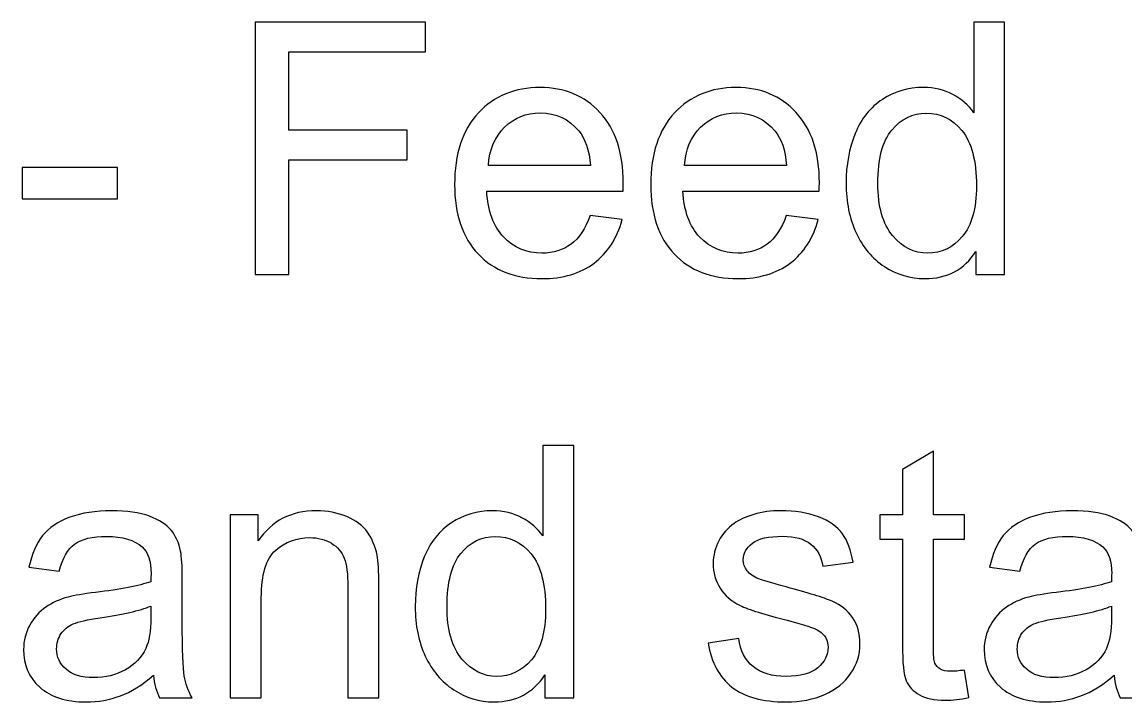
# Model space of a CAD drawing. Header units: centimetres. Extents: x -233 to -82, y 123 to 153.
# Drawn here: x -170.605 to -169.5, y 139.311 to 139.99 of the extents above; entities that cross this region are included whole.
import ezdxf

# ---------------------------------------------------------------- set-up
doc = ezdxf.new("R2010")
doc.units = ezdxf.units.CM
doc.header["$MEASUREMENT"] = 0
doc.layers.add('layer 1', color=7, linetype='Continuous')

msp = doc.modelspace()

# ---------------------------------------------------------------- linework, layer by layer
at = {"layer": 'layer 1'}
for points, knots in [([(-170.3714, 139.73797), (-170.3714, 139.73797), (-170.3714, 139.99047), (-170.3714, 139.99047), (-170.3714, 139.99047), (-170.3714, 139.99047), (-170.201, 139.99047), (-170.201, 139.99047), (-170.201, 139.99047), (-170.201, 139.99047), (-170.201, 139.96067), (-170.201, 139.96067), (-170.201, 139.96067), (-170.201, 139.96067), (-170.3379, 139.96067), (-170.3379, 139.96067), (-170.3379, 139.96067), (-170.3379, 139.96067), (-170.3379, 139.88247), (-170.3379, 139.88247), (-170.3379, 139.88247), (-170.3379, 139.88247), (-170.2194, 139.88247), (-170.2194, 139.88247), (-170.2194, 139.88247), (-170.2194, 139.88247), (-170.2194, 139.85267), (-170.2194, 139.85267), (-170.2194, 139.85267), (-170.2194, 139.85267), (-170.3379, 139.85267), (-170.3379, 139.85267), (-170.3379, 139.85267), (-170.3379, 139.85267), (-170.3379, 139.73797), (-170.3379, 139.73797), (-170.3379, 139.73797), (-170.3379, 139.73797), (-170.3714, 139.73797), (-170.3714, 139.73797)], [0, 0, 0, 0, 0.0909091, 0.0909091, 0.0909091, 0.0909091, 0.1818182, 0.1818182, 0.1818182, 0.1818182, 0.2727273, 0.2727273, 0.2727273, 0.2727273, 0.3636364, 0.3636364, 0.3636364, 0.3636364, 0.4545455, 0.4545455, 0.4545455, 0.4545455, 0.5454545, 0.5454545, 0.5454545, 0.5454545, 0.6363636, 0.6363636, 0.6363636, 0.6363636, 0.7272727, 0.7272727, 0.7272727, 0.7272727, 0.8181818, 0.8181818, 0.8181818, 0.8181818, 1, 1, 1, 1]), ([(-169.6505, 139.73797), (-169.6505, 139.73797), (-169.6505, 139.76107), (-169.6505, 139.76107), (-169.6505, 139.76107), (-169.6621, 139.74297), (-169.6791, 139.73387), (-169.7016, 139.73387), (-169.7016, 139.73387), (-169.7162, 139.73387), (-169.7296, 139.73787), (-169.7418, 139.74597), (-169.7418, 139.74597), (-169.7541, 139.75397), (-169.7635, 139.76517), (-169.7702, 139.77957), (-169.7702, 139.77957), (-169.7769, 139.79397), (-169.7803, 139.81057), (-169.7803, 139.82927), (-169.7803, 139.82927), (-169.7803, 139.84757), (-169.7773, 139.86407), (-169.7712, 139.87897), (-169.7712, 139.87897), (-169.7651, 139.89387), (-169.756, 139.90527), (-169.7438, 139.91317), (-169.7438, 139.91317), (-169.7317, 139.92107), (-169.7181, 139.92507), (-169.703, 139.92507), (-169.703, 139.92507), (-169.692, 139.92507), (-169.6822, 139.92277), (-169.6735, 139.91807), (-169.6735, 139.91807), (-169.6649, 139.91337), (-169.6579, 139.90737), (-169.6525, 139.89987), (-169.6525, 139.89987), (-169.6525, 139.89987), (-169.6525, 139.99047), (-169.6525, 139.99047), (-169.6525, 139.99047), (-169.6525, 139.99047), (-169.6217, 139.99047), (-169.6217, 139.99047), (-169.6217, 139.99047), (-169.6217, 139.99047), (-169.6217, 139.73797), (-169.6217, 139.73797), (-169.6217, 139.73797), (-169.6217, 139.73797), (-169.6505, 139.73797), (-169.6505, 139.73797)], [0, 0, 0, 0, 0.0666667, 0.0666667, 0.0666667, 0.0666667, 0.1333333, 0.1333333, 0.1333333, 0.1333333, 0.2, 0.2, 0.2, 0.2, 0.2666667, 0.2666667, 0.2666667, 0.2666667, 0.3333333, 0.3333333, 0.3333333, 0.3333333, 0.4, 0.4, 0.4, 0.4, 0.4666667, 0.4666667, 0.4666667, 0.4666667, 0.5333333, 0.5333333, 0.5333333, 0.5333333, 0.6, 0.6, 0.6, 0.6, 0.6666667, 0.6666667, 0.6666667, 0.6666667, 0.7333333, 0.7333333, 0.7333333, 0.7333333, 0.8, 0.8, 0.8, 0.8, 0.8666667, 0.8666667, 0.8666667, 0.8666667, 1, 1, 1, 1]), ([(-170.0363, 139.79687), (-170.0363, 139.79687), (-170.0043, 139.79287), (-170.0043, 139.79287), (-170.0043, 139.79287), (-170.0094, 139.77417), (-170.0187, 139.75967), (-170.0324, 139.74937), (-170.0324, 139.74937), (-170.0461, 139.73907), (-170.0635, 139.73387), (-170.0847, 139.73387), (-170.0847, 139.73387), (-170.1115, 139.73387), (-170.1327, 139.74207), (-170.1484, 139.75857), (-170.1484, 139.75857), (-170.1641, 139.77507), (-170.1719, 139.79817), (-170.1719, 139.82787), (-170.1719, 139.82787), (-170.1719, 139.85867), (-170.164, 139.88257), (-170.1481, 139.89957), (-170.1481, 139.89957), (-170.1322, 139.91657), (-170.1117, 139.92507), (-170.0864, 139.92507), (-170.0864, 139.92507), (-170.062, 139.92507), (-170.042, 139.91677), (-170.0265, 139.90007), (-170.0265, 139.90007), (-170.011, 139.88337), (-170.0032, 139.85997), (-170.0032, 139.82977), (-170.0032, 139.82977), (-170.0032, 139.82797), (-170.0033, 139.82517), (-170.0034, 139.82147), (-170.0034, 139.82147), (-170.0034, 139.82147), (-170.1398, 139.82147), (-170.1398, 139.82147), (-170.1398, 139.82147), (-170.1387, 139.80137), (-170.133, 139.78607), (-170.1228, 139.77537), (-170.1228, 139.77537), (-170.1126, 139.76467), (-170.0998, 139.75937), (-170.0845, 139.75937), (-170.0845, 139.75937), (-170.0732, 139.75937), (-170.0635, 139.76237), (-170.0554, 139.76837), (-170.0554, 139.76837), (-170.0474, 139.77427), (-170.041, 139.78377), (-170.0363, 139.79687)], [0, 0, 0, 0, 0.0625, 0.0625, 0.0625, 0.0625, 0.125, 0.125, 0.125, 0.125, 0.1875, 0.1875, 0.1875, 0.1875, 0.25, 0.25, 0.25, 0.25, 0.3125, 0.3125, 0.3125, 0.3125, 0.375, 0.375, 0.375, 0.375, 0.4375, 0.4375, 0.4375, 0.4375, 0.5, 0.5, 0.5, 0.5, 0.5625, 0.5625, 0.5625, 0.5625, 0.625, 0.625, 0.625, 0.625, 0.6875, 0.6875, 0.6875, 0.6875, 0.75, 0.75, 0.75, 0.75, 0.8125, 0.8125, 0.8125, 0.8125, 0.875, 0.875, 0.875, 0.875, 1, 1, 1, 1]), ([(-169.8401, 139.79687), (-169.8401, 139.79687), (-169.8081, 139.79287), (-169.8081, 139.79287), (-169.8081, 139.79287), (-169.8132, 139.77417), (-169.8225, 139.75967), (-169.8362, 139.74937), (-169.8362, 139.74937), (-169.8499, 139.73907), (-169.8673, 139.73387), (-169.8885, 139.73387), (-169.8885, 139.73387), (-169.9153, 139.73387), (-169.9365, 139.74207), (-169.9522, 139.75857), (-169.9522, 139.75857), (-169.9679, 139.77507), (-169.9757, 139.79817), (-169.9757, 139.82787), (-169.9757, 139.82787), (-169.9757, 139.85867), (-169.9678, 139.88257), (-169.9519, 139.89957), (-169.9519, 139.89957), (-169.936, 139.91657), (-169.9155, 139.92507), (-169.8902, 139.92507), (-169.8902, 139.92507), (-169.8658, 139.92507), (-169.8458, 139.91677), (-169.8303, 139.90007), (-169.8303, 139.90007), (-169.8148, 139.88337), (-169.807, 139.85997), (-169.807, 139.82977), (-169.807, 139.82977), (-169.807, 139.82797), (-169.8071, 139.82517), (-169.8072, 139.82147), (-169.8072, 139.82147), (-169.8072, 139.82147), (-169.9436, 139.82147), (-169.9436, 139.82147), (-169.9436, 139.82147), (-169.9425, 139.80137), (-169.9368, 139.78607), (-169.9266, 139.77537), (-169.9266, 139.77537), (-169.9164, 139.76467), (-169.9036, 139.75937), (-169.8883, 139.75937), (-169.8883, 139.75937), (-169.877, 139.75937), (-169.8673, 139.76237), (-169.8592, 139.76837), (-169.8592, 139.76837), (-169.8512, 139.77427), (-169.8448, 139.78377), (-169.8401, 139.79687)], [0, 0, 0, 0, 0.0625, 0.0625, 0.0625, 0.0625, 0.125, 0.125, 0.125, 0.125, 0.1875, 0.1875, 0.1875, 0.1875, 0.25, 0.25, 0.25, 0.25, 0.3125, 0.3125, 0.3125, 0.3125, 0.375, 0.375, 0.375, 0.375, 0.4375, 0.4375, 0.4375, 0.4375, 0.5, 0.5, 0.5, 0.5, 0.5625, 0.5625, 0.5625, 0.5625, 0.625, 0.625, 0.625, 0.625, 0.6875, 0.6875, 0.6875, 0.6875, 0.75, 0.75, 0.75, 0.75, 0.8125, 0.8125, 0.8125, 0.8125, 0.875, 0.875, 0.875, 0.875, 1, 1, 1, 1]), ([(-170.1381, 139.84697), (-170.1381, 139.84697), (-170.036, 139.84697), (-170.036, 139.84697), (-170.036, 139.84697), (-170.0373, 139.86237), (-170.0412, 139.87397), (-170.0477, 139.88167), (-170.0477, 139.88167), (-170.0576, 139.89357), (-170.0704, 139.89957), (-170.0861, 139.89957), (-170.0861, 139.89957), (-170.1004, 139.89957), (-170.1123, 139.89477), (-170.122, 139.88527), (-170.122, 139.88527), (-170.1317, 139.87577), (-170.1371, 139.86297), (-170.1381, 139.84697)], [0, 0, 0, 0, 0.1666667, 0.1666667, 0.1666667, 0.1666667, 0.3333333, 0.3333333, 0.3333333, 0.3333333, 0.5, 0.5, 0.5, 0.5, 0.6666667, 0.6666667, 0.6666667, 0.6666667, 1, 1, 1, 1]), ([(-169.9419, 139.84697), (-169.9419, 139.84697), (-169.8398, 139.84697), (-169.8398, 139.84697), (-169.8398, 139.84697), (-169.8411, 139.86237), (-169.845, 139.87397), (-169.8515, 139.88167), (-169.8515, 139.88167), (-169.8614, 139.89357), (-169.8742, 139.89957), (-169.8899, 139.89957), (-169.8899, 139.89957), (-169.9042, 139.89957), (-169.9161, 139.89477), (-169.9258, 139.88527), (-169.9258, 139.88527), (-169.9355, 139.87577), (-169.9409, 139.86297), (-169.9419, 139.84697)], [0, 0, 0, 0, 0.1666667, 0.1666667, 0.1666667, 0.1666667, 0.3333333, 0.3333333, 0.3333333, 0.3333333, 0.5, 0.5, 0.5, 0.5, 0.6666667, 0.6666667, 0.6666667, 0.6666667, 1, 1, 1, 1]), ([(-169.7485, 139.82927), (-169.7485, 139.80587), (-169.7435, 139.78837), (-169.7336, 139.77677), (-169.7336, 139.77677), (-169.7237, 139.76517), (-169.7121, 139.75937), (-169.6987, 139.75937), (-169.6987, 139.75937), (-169.6852, 139.75937), (-169.6736, 139.76487), (-169.6641, 139.77597), (-169.6641, 139.77597), (-169.6546, 139.78707), (-169.6499, 139.80397), (-169.6499, 139.82667), (-169.6499, 139.82667), (-169.6499, 139.85177), (-169.6547, 139.87017), (-169.6644, 139.88187), (-169.6644, 139.88187), (-169.6741, 139.89357), (-169.686, 139.89937), (-169.7001, 139.89937), (-169.7001, 139.89937), (-169.7138, 139.89937), (-169.7253, 139.89377), (-169.7346, 139.88247), (-169.7346, 139.88247), (-169.7439, 139.87117), (-169.7485, 139.85347), (-169.7485, 139.82927)], [0, 0, 0, 0, 0.1111111, 0.1111111, 0.1111111, 0.1111111, 0.2222222, 0.2222222, 0.2222222, 0.2222222, 0.3333333, 0.3333333, 0.3333333, 0.3333333, 0.4444444, 0.4444444, 0.4444444, 0.4444444, 0.5555556, 0.5555556, 0.5555556, 0.5555556, 0.6666667, 0.6666667, 0.6666667, 0.6666667, 0.7777778, 0.7777778, 0.7777778, 0.7777778, 1, 1, 1, 1]), ([(-170.6046, 139.81377), (-170.6046, 139.81377), (-170.6046, 139.84497), (-170.6046, 139.84497), (-170.6046, 139.84497), (-170.6046, 139.84497), (-170.5093, 139.84497), (-170.5093, 139.84497), (-170.5093, 139.84497), (-170.5093, 139.84497), (-170.5093, 139.81377), (-170.5093, 139.81377), (-170.5093, 139.81377), (-170.5093, 139.81377), (-170.6046, 139.81377), (-170.6046, 139.81377)], [0, 0, 0, 0, 0.2, 0.2, 0.2, 0.2, 0.4, 0.4, 0.4, 0.4, 0.6, 0.6, 0.6, 0.6, 1, 1, 1, 1]), ([(-170.0815, 139.31463), (-170.0815, 139.31463), (-170.0815, 139.33773), (-170.0815, 139.33773), (-170.0815, 139.33773), (-170.0931, 139.31963), (-170.1101, 139.31053), (-170.1326, 139.31053), (-170.1326, 139.31053), (-170.1472, 139.31053), (-170.1606, 139.31453), (-170.1728, 139.32263), (-170.1728, 139.32263), (-170.1851, 139.33063), (-170.1945, 139.34183), (-170.2012, 139.35623), (-170.2012, 139.35623), (-170.2079, 139.37063), (-170.2113, 139.38723), (-170.2113, 139.40593), (-170.2113, 139.40593), (-170.2113, 139.42423), (-170.2083, 139.44073), (-170.2022, 139.45563), (-170.2022, 139.45563), (-170.1961, 139.47053), (-170.187, 139.48193), (-170.1748, 139.48983), (-170.1748, 139.48983), (-170.1627, 139.49773), (-170.1491, 139.50173), (-170.134, 139.50173), (-170.134, 139.50173), (-170.123, 139.50173), (-170.1132, 139.49943), (-170.1045, 139.49473), (-170.1045, 139.49473), (-170.0959, 139.49003), (-170.0889, 139.48403), (-170.0835, 139.47653), (-170.0835, 139.47653), (-170.0835, 139.47653), (-170.0835, 139.56713), (-170.0835, 139.56713), (-170.0835, 139.56713), (-170.0835, 139.56713), (-170.0527, 139.56713), (-170.0527, 139.56713), (-170.0527, 139.56713), (-170.0527, 139.56713), (-170.0527, 139.31463), (-170.0527, 139.31463), (-170.0527, 139.31463), (-170.0527, 139.31463), (-170.0815, 139.31463), (-170.0815, 139.31463)], [0, 0, 0, 0, 0.0666667, 0.0666667, 0.0666667, 0.0666667, 0.1333333, 0.1333333, 0.1333333, 0.1333333, 0.2, 0.2, 0.2, 0.2, 0.2666667, 0.2666667, 0.2666667, 0.2666667, 0.3333333, 0.3333333, 0.3333333, 0.3333333, 0.4, 0.4, 0.4, 0.4, 0.4666667, 0.4666667, 0.4666667, 0.4666667, 0.5333333, 0.5333333, 0.5333333, 0.5333333, 0.6, 0.6, 0.6, 0.6, 0.6666667, 0.6666667, 0.6666667, 0.6666667, 0.7333333, 0.7333333, 0.7333333, 0.7333333, 0.8, 0.8, 0.8, 0.8, 0.8666667, 0.8666667, 0.8666667, 0.8666667, 1, 1, 1, 1]), ([(-169.6618, 139.34233), (-169.6618, 139.34233), (-169.6574, 139.31493), (-169.6574, 139.31493), (-169.6574, 139.31493), (-169.6661, 139.31313), (-169.6739, 139.31223), (-169.6808, 139.31223), (-169.6808, 139.31223), (-169.6921, 139.31223), (-169.7008, 139.31403), (-169.707, 139.31763), (-169.707, 139.31763), (-169.7132, 139.32113), (-169.7176, 139.32583), (-169.7201, 139.33163), (-169.7201, 139.33163), (-169.7226, 139.33743), (-169.7239, 139.34963), (-169.7239, 139.36823), (-169.7239, 139.36823), (-169.7239, 139.36823), (-169.7239, 139.47343), (-169.7239, 139.47343), (-169.7239, 139.47343), (-169.7239, 139.47343), (-169.7466, 139.47343), (-169.7466, 139.47343), (-169.7466, 139.47343), (-169.7466, 139.47343), (-169.7466, 139.49753), (-169.7466, 139.49753), (-169.7466, 139.49753), (-169.7466, 139.49753), (-169.7239, 139.49753), (-169.7239, 139.49753), (-169.7239, 139.49753), (-169.7239, 139.49753), (-169.7239, 139.54283), (-169.7239, 139.54283), (-169.7239, 139.54283), (-169.7239, 139.54283), (-169.693, 139.56143), (-169.693, 139.56143), (-169.693, 139.56143), (-169.693, 139.56143), (-169.693, 139.49753), (-169.693, 139.49753), (-169.693, 139.49753), (-169.693, 139.49753), (-169.6618, 139.49753), (-169.6618, 139.49753), (-169.6618, 139.49753), (-169.6618, 139.49753), (-169.6618, 139.47343), (-169.6618, 139.47343), (-169.6618, 139.47343), (-169.6618, 139.47343), (-169.693, 139.47343), (-169.693, 139.47343), (-169.693, 139.47343), (-169.693, 139.47343), (-169.693, 139.36643), (-169.693, 139.36643), (-169.693, 139.36643), (-169.693, 139.35763), (-169.6925, 139.35193), (-169.6914, 139.34943), (-169.6914, 139.34943), (-169.6903, 139.34693), (-169.6885, 139.34493), (-169.686, 139.34343), (-169.686, 139.34343), (-169.6835, 139.34193), (-169.68, 139.34113), (-169.6755, 139.34113), (-169.6755, 139.34113), (-169.672, 139.34113), (-169.6675, 139.34153), (-169.6618, 139.34233)], [0, 0, 0, 0, 0.047619, 0.047619, 0.047619, 0.047619, 0.0952381, 0.0952381, 0.0952381, 0.0952381, 0.1428571, 0.1428571, 0.1428571, 0.1428571, 0.1904762, 0.1904762, 0.1904762, 0.1904762, 0.2380952, 0.2380952, 0.2380952, 0.2380952, 0.2857143, 0.2857143, 0.2857143, 0.2857143, 0.3333333, 0.3333333, 0.3333333, 0.3333333, 0.3809524, 0.3809524, 0.3809524, 0.3809524, 0.4285714, 0.4285714, 0.4285714, 0.4285714, 0.4761905, 0.4761905, 0.4761905, 0.4761905, 0.5238095, 0.5238095, 0.5238095, 0.5238095, 0.5714286, 0.5714286, 0.5714286, 0.5714286, 0.6190476, 0.6190476, 0.6190476, 0.6190476, 0.6666667, 0.6666667, 0.6666667, 0.6666667, 0.7142857, 0.7142857, 0.7142857, 0.7142857, 0.7619048, 0.7619048, 0.7619048, 0.7619048, 0.8095238, 0.8095238, 0.8095238, 0.8095238, 0.8571429, 0.8571429, 0.8571429, 0.8571429, 0.9047619, 0.9047619, 0.9047619, 0.9047619, 1, 1, 1, 1]), ([(-170.4732, 139.33723), (-170.4847, 139.32743), (-170.4957, 139.32053), (-170.5063, 139.31653), (-170.5063, 139.31653), (-170.517, 139.31253), (-170.5284, 139.31053), (-170.5405, 139.31053), (-170.5405, 139.31053), (-170.5606, 139.31053), (-170.5761, 139.31543), (-170.5869, 139.32523), (-170.5869, 139.32523), (-170.5977, 139.33503), (-170.6031, 139.34753), (-170.6031, 139.36283), (-170.6031, 139.36283), (-170.6031, 139.37183), (-170.601, 139.38003), (-170.5969, 139.38743), (-170.5969, 139.38743), (-170.5928, 139.39483), (-170.5875, 139.40073), (-170.5809, 139.40523), (-170.5809, 139.40523), (-170.5743, 139.40973), (-170.5669, 139.41313), (-170.5586, 139.41543), (-170.5586, 139.41543), (-170.5525, 139.41703), (-170.5434, 139.41853), (-170.5311, 139.42003), (-170.5311, 139.42003), (-170.506, 139.42303), (-170.4876, 139.42663), (-170.4758, 139.43073), (-170.4758, 139.43073), (-170.4757, 139.43503), (-170.4756, 139.43773), (-170.4756, 139.43883), (-170.4756, 139.43883), (-170.4756, 139.45143), (-170.4785, 139.46033), (-170.4844, 139.46553), (-170.4844, 139.46553), (-170.4923, 139.47253), (-170.5041, 139.47603), (-170.5197, 139.47603), (-170.5197, 139.47603), (-170.5343, 139.47603), (-170.5451, 139.47353), (-170.552, 139.46843), (-170.552, 139.46843), (-170.5589, 139.46333), (-170.5641, 139.45423), (-170.5674, 139.44123), (-170.5674, 139.44123), (-170.5674, 139.44123), (-170.5977, 139.44533), (-170.5977, 139.44533), (-170.5977, 139.44533), (-170.595, 139.45833), (-170.5904, 139.46883), (-170.5841, 139.47683), (-170.5841, 139.47683), (-170.5778, 139.48473), (-170.5686, 139.49093), (-170.5567, 139.49523), (-170.5567, 139.49523), (-170.5448, 139.49953), (-170.5309, 139.50173), (-170.5152, 139.50173), (-170.5152, 139.50173), (-170.4996, 139.50173), (-170.4869, 139.49993), (-170.4771, 139.49623), (-170.4771, 139.49623), (-170.4674, 139.49253), (-170.4602, 139.48783), (-170.4556, 139.48233), (-170.4556, 139.48233), (-170.451, 139.47673), (-170.4478, 139.46973), (-170.446, 139.46123), (-170.446, 139.46123), (-170.4449, 139.45593), (-170.4444, 139.44643), (-170.4444, 139.43263), (-170.4444, 139.43263), (-170.4444, 139.43263), (-170.4444, 139.39133), (-170.4444, 139.39133), (-170.4444, 139.39133), (-170.4444, 139.36243), (-170.4437, 139.34423), (-170.4424, 139.33663), (-170.4424, 139.33663), (-170.4411, 139.32893), (-170.4385, 139.32163), (-170.4346, 139.31463), (-170.4346, 139.31463), (-170.4346, 139.31463), (-170.467, 139.31463), (-170.467, 139.31463), (-170.467, 139.31463), (-170.4702, 139.32103), (-170.4723, 139.32853), (-170.4732, 139.33723)], [0, 0, 0, 0, 0.0357143, 0.0357143, 0.0357143, 0.0357143, 0.0714286, 0.0714286, 0.0714286, 0.0714286, 0.1071429, 0.1071429, 0.1071429, 0.1071429, 0.1428571, 0.1428571, 0.1428571, 0.1428571, 0.1785714, 0.1785714, 0.1785714, 0.1785714, 0.2142857, 0.2142857, 0.2142857, 0.2142857, 0.25, 0.25, 0.25, 0.25, 0.2857143, 0.2857143, 0.2857143, 0.2857143, 0.3214286, 0.3214286, 0.3214286, 0.3214286, 0.3571429, 0.3571429, 0.3571429, 0.3571429, 0.3928571, 0.3928571, 0.3928571, 0.3928571, 0.4285714, 0.4285714, 0.4285714, 0.4285714, 0.4642857, 0.4642857, 0.4642857, 0.4642857, 0.5, 0.5, 0.5, 0.5, 0.5357143, 0.5357143, 0.5357143, 0.5357143, 0.5714286, 0.5714286, 0.5714286, 0.5714286, 0.6071429, 0.6071429, 0.6071429, 0.6071429, 0.6428571, 0.6428571, 0.6428571, 0.6428571, 0.6785714, 0.6785714, 0.6785714, 0.6785714, 0.7142857, 0.7142857, 0.7142857, 0.7142857, 0.75, 0.75, 0.75, 0.75, 0.7857143, 0.7857143, 0.7857143, 0.7857143, 0.8214286, 0.8214286, 0.8214286, 0.8214286, 0.8571429, 0.8571429, 0.8571429, 0.8571429, 0.8928571, 0.8928571, 0.8928571, 0.8928571, 0.9285714, 0.9285714, 0.9285714, 0.9285714, 1, 1, 1, 1]), ([(-170.3963, 139.31463), (-170.3963, 139.31463), (-170.3963, 139.49753), (-170.3963, 139.49753), (-170.3963, 139.49753), (-170.3963, 139.49753), (-170.3684, 139.49753), (-170.3684, 139.49753), (-170.3684, 139.49753), (-170.3684, 139.49753), (-170.3684, 139.47153), (-170.3684, 139.47153), (-170.3684, 139.47153), (-170.355, 139.49163), (-170.3356, 139.50173), (-170.3102, 139.50173), (-170.3102, 139.50173), (-170.2992, 139.50173), (-170.2891, 139.49973), (-170.2798, 139.49583), (-170.2798, 139.49583), (-170.2705, 139.49183), (-170.2636, 139.48663), (-170.259, 139.48023), (-170.259, 139.48023), (-170.2545, 139.47373), (-170.2513, 139.46613), (-170.2494, 139.45723), (-170.2494, 139.45723), (-170.2483, 139.45153), (-170.2477, 139.44143), (-170.2477, 139.42713), (-170.2477, 139.42713), (-170.2477, 139.42713), (-170.2477, 139.31463), (-170.2477, 139.31463), (-170.2477, 139.31463), (-170.2477, 139.31463), (-170.2787, 139.31463), (-170.2787, 139.31463), (-170.2787, 139.31463), (-170.2787, 139.31463), (-170.2787, 139.42593), (-170.2787, 139.42593), (-170.2787, 139.42593), (-170.2787, 139.43853), (-170.2799, 139.44793), (-170.2823, 139.45423), (-170.2823, 139.45423), (-170.2847, 139.46053), (-170.289, 139.46553), (-170.2951, 139.46923), (-170.2951, 139.46923), (-170.3013, 139.47293), (-170.3085, 139.47483), (-170.3168, 139.47483), (-170.3168, 139.47483), (-170.33, 139.47483), (-170.3414, 139.47063), (-170.3509, 139.46223), (-170.3509, 139.46223), (-170.3605, 139.45383), (-170.3653, 139.43793), (-170.3653, 139.41453), (-170.3653, 139.41453), (-170.3653, 139.41453), (-170.3653, 139.31463), (-170.3653, 139.31463), (-170.3653, 139.31463), (-170.3653, 139.31463), (-170.3963, 139.31463), (-170.3963, 139.31463)], [0, 0, 0, 0, 0.0526316, 0.0526316, 0.0526316, 0.0526316, 0.1052632, 0.1052632, 0.1052632, 0.1052632, 0.1578947, 0.1578947, 0.1578947, 0.1578947, 0.2105263, 0.2105263, 0.2105263, 0.2105263, 0.2631579, 0.2631579, 0.2631579, 0.2631579, 0.3157895, 0.3157895, 0.3157895, 0.3157895, 0.3684211, 0.3684211, 0.3684211, 0.3684211, 0.4210526, 0.4210526, 0.4210526, 0.4210526, 0.4736842, 0.4736842, 0.4736842, 0.4736842, 0.5263158, 0.5263158, 0.5263158, 0.5263158, 0.5789474, 0.5789474, 0.5789474, 0.5789474, 0.6315789, 0.6315789, 0.6315789, 0.6315789, 0.6842105, 0.6842105, 0.6842105, 0.6842105, 0.7368421, 0.7368421, 0.7368421, 0.7368421, 0.7894737, 0.7894737, 0.7894737, 0.7894737, 0.8421053, 0.8421053, 0.8421053, 0.8421053, 0.8947368, 0.8947368, 0.8947368, 0.8947368, 1, 1, 1, 1]), ([(-169.9183, 139.36923), (-169.9183, 139.36923), (-169.8877, 139.37403), (-169.8877, 139.37403), (-169.8877, 139.37403), (-169.886, 139.36173), (-169.8812, 139.35233), (-169.8733, 139.34583), (-169.8733, 139.34583), (-169.8654, 139.33933), (-169.8544, 139.33603), (-169.8403, 139.33603), (-169.8403, 139.33603), (-169.8261, 139.33603), (-169.8155, 139.33893), (-169.8086, 139.34473), (-169.8086, 139.34473), (-169.8017, 139.35053), (-169.7983, 139.35733), (-169.7983, 139.36513), (-169.7983, 139.36513), (-169.7983, 139.37213), (-169.8013, 139.37763), (-169.8074, 139.38163), (-169.8074, 139.38163), (-169.8117, 139.38433), (-169.8222, 139.38783), (-169.8391, 139.39213), (-169.8391, 139.39213), (-169.8618, 139.39783), (-169.8776, 139.40283), (-169.8864, 139.40703), (-169.8864, 139.40703), (-169.8952, 139.41123), (-169.9019, 139.41703), (-169.9064, 139.42443), (-169.9064, 139.42443), (-169.9109, 139.43183), (-169.9132, 139.44003), (-169.9132, 139.44903), (-169.9132, 139.44903), (-169.9132, 139.45713), (-169.9113, 139.46473), (-169.9076, 139.47163), (-169.9076, 139.47163), (-169.9039, 139.47853), (-169.8988, 139.48433), (-169.8923, 139.48893), (-169.8923, 139.48893), (-169.8875, 139.49253), (-169.8809, 139.49553), (-169.8726, 139.49803), (-169.8726, 139.49803), (-169.8643, 139.50053), (-169.8553, 139.50173), (-169.8458, 139.50173), (-169.8458, 139.50173), (-169.8315, 139.50173), (-169.8189, 139.49963), (-169.808, 139.49553), (-169.808, 139.49553), (-169.7971, 139.49143), (-169.7891, 139.48583), (-169.7839, 139.47873), (-169.7839, 139.47873), (-169.7788, 139.47163), (-169.7752, 139.46223), (-169.7733, 139.45033), (-169.7733, 139.45033), (-169.7733, 139.45033), (-169.8036, 139.44623), (-169.8036, 139.44623), (-169.8036, 139.44623), (-169.805, 139.45563), (-169.809, 139.46303), (-169.8156, 139.46833), (-169.8156, 139.46833), (-169.8222, 139.47363), (-169.8315, 139.47623), (-169.8436, 139.47623), (-169.8436, 139.47623), (-169.8578, 139.47623), (-169.8679, 139.47393), (-169.874, 139.46923), (-169.874, 139.46923), (-169.8801, 139.46453), (-169.8832, 139.45893), (-169.8832, 139.45263), (-169.8832, 139.45263), (-169.8832, 139.44853), (-169.8819, 139.44493), (-169.8794, 139.44173), (-169.8794, 139.44173), (-169.8769, 139.43843), (-169.8729, 139.43563), (-169.8675, 139.43353), (-169.8675, 139.43353), (-169.8644, 139.43233), (-169.8553, 139.42963), (-169.8401, 139.42553), (-169.8401, 139.42553), (-169.8182, 139.41963), (-169.8029, 139.41493), (-169.7942, 139.41123), (-169.7942, 139.41123), (-169.7855, 139.40753), (-169.7787, 139.40203), (-169.7738, 139.39493), (-169.7738, 139.39493), (-169.7689, 139.38783), (-169.7664, 139.37893), (-169.7664, 139.36833), (-169.7664, 139.36833), (-169.7664, 139.35803), (-169.7694, 139.34833), (-169.7754, 139.33923), (-169.7754, 139.33923), (-169.7815, 139.33013), (-169.7902, 139.32303), (-169.8015, 139.31803), (-169.8015, 139.31803), (-169.8129, 139.31303), (-169.8258, 139.31053), (-169.8401, 139.31053), (-169.8401, 139.31053), (-169.8639, 139.31053), (-169.882, 139.31543), (-169.8945, 139.32533), (-169.8945, 139.32533), (-169.907, 139.33523), (-169.9149, 139.34983), (-169.9183, 139.36923)], [0, 0, 0, 0, 0.0294118, 0.0294118, 0.0294118, 0.0294118, 0.0588235, 0.0588235, 0.0588235, 0.0588235, 0.0882353, 0.0882353, 0.0882353, 0.0882353, 0.1176471, 0.1176471, 0.1176471, 0.1176471, 0.1470588, 0.1470588, 0.1470588, 0.1470588, 0.1764706, 0.1764706, 0.1764706, 0.1764706, 0.2058824, 0.2058824, 0.2058824, 0.2058824, 0.2352941, 0.2352941, 0.2352941, 0.2352941, 0.2647059, 0.2647059, 0.2647059, 0.2647059, 0.2941176, 0.2941176, 0.2941176, 0.2941176, 0.3235294, 0.3235294, 0.3235294, 0.3235294, 0.3529412, 0.3529412, 0.3529412, 0.3529412, 0.3823529, 0.3823529, 0.3823529, 0.3823529, 0.4117647, 0.4117647, 0.4117647, 0.4117647, 0.4411765, 0.4411765, 0.4411765, 0.4411765, 0.4705882, 0.4705882, 0.4705882, 0.4705882, 0.5, 0.5, 0.5, 0.5, 0.5294118, 0.5294118, 0.5294118, 0.5294118, 0.5588235, 0.5588235, 0.5588235, 0.5588235, 0.5882353, 0.5882353, 0.5882353, 0.5882353, 0.6176471, 0.6176471, 0.6176471, 0.6176471, 0.6470588, 0.6470588, 0.6470588, 0.6470588, 0.6764706, 0.6764706, 0.6764706, 0.6764706, 0.7058824, 0.7058824, 0.7058824, 0.7058824, 0.7352941, 0.7352941, 0.7352941, 0.7352941, 0.7647059, 0.7647059, 0.7647059, 0.7647059, 0.7941176, 0.7941176, 0.7941176, 0.7941176, 0.8235294, 0.8235294, 0.8235294, 0.8235294, 0.8529412, 0.8529412, 0.8529412, 0.8529412, 0.8823529, 0.8823529, 0.8823529, 0.8823529, 0.9117647, 0.9117647, 0.9117647, 0.9117647, 0.9411765, 0.9411765, 0.9411765, 0.9411765, 1, 1, 1, 1]), ([(-169.5122, 139.33723), (-169.5237, 139.32743), (-169.5347, 139.32053), (-169.5453, 139.31653), (-169.5453, 139.31653), (-169.556, 139.31253), (-169.5674, 139.31053), (-169.5795, 139.31053), (-169.5795, 139.31053), (-169.5996, 139.31053), (-169.6151, 139.31543), (-169.6259, 139.32523), (-169.6259, 139.32523), (-169.6367, 139.33503), (-169.6421, 139.34753), (-169.6421, 139.36283), (-169.6421, 139.36283), (-169.6421, 139.37183), (-169.64, 139.38003), (-169.6359, 139.38743), (-169.6359, 139.38743), (-169.6318, 139.39483), (-169.6265, 139.40073), (-169.6199, 139.40523), (-169.6199, 139.40523), (-169.6133, 139.40973), (-169.6059, 139.41313), (-169.5976, 139.41543), (-169.5976, 139.41543), (-169.5915, 139.41703), (-169.5824, 139.41853), (-169.5701, 139.42003), (-169.5701, 139.42003), (-169.545, 139.42303), (-169.5266, 139.42663), (-169.5148, 139.43073), (-169.5148, 139.43073), (-169.5147, 139.43503), (-169.5146, 139.43773), (-169.5146, 139.43883), (-169.5146, 139.43883), (-169.5146, 139.45143), (-169.5175, 139.46033), (-169.5234, 139.46553), (-169.5234, 139.46553), (-169.5313, 139.47253), (-169.5431, 139.47603), (-169.5587, 139.47603), (-169.5587, 139.47603), (-169.5733, 139.47603), (-169.5841, 139.47353), (-169.591, 139.46843), (-169.591, 139.46843), (-169.5979, 139.46333), (-169.6031, 139.45423), (-169.6064, 139.44123), (-169.6064, 139.44123), (-169.6064, 139.44123), (-169.6367, 139.44533), (-169.6367, 139.44533), (-169.6367, 139.44533), (-169.634, 139.45833), (-169.6294, 139.46883), (-169.6231, 139.47683), (-169.6231, 139.47683), (-169.6168, 139.48473), (-169.6076, 139.49093), (-169.5957, 139.49523), (-169.5957, 139.49523), (-169.5838, 139.49953), (-169.5699, 139.50173), (-169.5542, 139.50173), (-169.5542, 139.50173), (-169.5386, 139.50173), (-169.5259, 139.49993), (-169.5161, 139.49623), (-169.5161, 139.49623), (-169.5064, 139.49253), (-169.4992, 139.48783), (-169.4946, 139.48233), (-169.4946, 139.48233), (-169.49, 139.47673), (-169.4868, 139.46973), (-169.485, 139.46123), (-169.485, 139.46123), (-169.4839, 139.45593), (-169.4834, 139.44643), (-169.4834, 139.43263), (-169.4834, 139.43263), (-169.4834, 139.43263), (-169.4834, 139.39133), (-169.4834, 139.39133), (-169.4834, 139.39133), (-169.4834, 139.36243), (-169.4827, 139.34423), (-169.4814, 139.33663), (-169.4814, 139.33663), (-169.4801, 139.32893), (-169.4775, 139.32163), (-169.4736, 139.31463), (-169.4736, 139.31463), (-169.4736, 139.31463), (-169.506, 139.31463), (-169.506, 139.31463), (-169.506, 139.31463), (-169.5092, 139.32103), (-169.5113, 139.32853), (-169.5122, 139.33723)], [0, 0, 0, 0, 0.0357143, 0.0357143, 0.0357143, 0.0357143, 0.0714286, 0.0714286, 0.0714286, 0.0714286, 0.1071429, 0.1071429, 0.1071429, 0.1071429, 0.1428571, 0.1428571, 0.1428571, 0.1428571, 0.1785714, 0.1785714, 0.1785714, 0.1785714, 0.2142857, 0.2142857, 0.2142857, 0.2142857, 0.25, 0.25, 0.25, 0.25, 0.2857143, 0.2857143, 0.2857143, 0.2857143, 0.3214286, 0.3214286, 0.3214286, 0.3214286, 0.3571429, 0.3571429, 0.3571429, 0.3571429, 0.3928571, 0.3928571, 0.3928571, 0.3928571, 0.4285714, 0.4285714, 0.4285714, 0.4285714, 0.4642857, 0.4642857, 0.4642857, 0.4642857, 0.5, 0.5, 0.5, 0.5, 0.5357143, 0.5357143, 0.5357143, 0.5357143, 0.5714286, 0.5714286, 0.5714286, 0.5714286, 0.6071429, 0.6071429, 0.6071429, 0.6071429, 0.6428571, 0.6428571, 0.6428571, 0.6428571, 0.6785714, 0.6785714, 0.6785714, 0.6785714, 0.7142857, 0.7142857, 0.7142857, 0.7142857, 0.75, 0.75, 0.75, 0.75, 0.7857143, 0.7857143, 0.7857143, 0.7857143, 0.8214286, 0.8214286, 0.8214286, 0.8214286, 0.8571429, 0.8571429, 0.8571429, 0.8571429, 0.8928571, 0.8928571, 0.8928571, 0.8928571, 0.9285714, 0.9285714, 0.9285714, 0.9285714, 1, 1, 1, 1]), ([(-170.1795, 139.40593), (-170.1795, 139.38253), (-170.1745, 139.36503), (-170.1646, 139.35343), (-170.1646, 139.35343), (-170.1547, 139.34183), (-170.1431, 139.33603), (-170.1297, 139.33603), (-170.1297, 139.33603), (-170.1162, 139.33603), (-170.1046, 139.34153), (-170.0951, 139.35263), (-170.0951, 139.35263), (-170.0856, 139.36373), (-170.0809, 139.38063), (-170.0809, 139.40333), (-170.0809, 139.40333), (-170.0809, 139.42843), (-170.0857, 139.44683), (-170.0954, 139.45853), (-170.0954, 139.45853), (-170.1051, 139.47023), (-170.117, 139.47603), (-170.1311, 139.47603), (-170.1311, 139.47603), (-170.1448, 139.47603), (-170.1563, 139.47043), (-170.1656, 139.45913), (-170.1656, 139.45913), (-170.1749, 139.44783), (-170.1795, 139.43013), (-170.1795, 139.40593)], [0, 0, 0, 0, 0.1111111, 0.1111111, 0.1111111, 0.1111111, 0.2222222, 0.2222222, 0.2222222, 0.2222222, 0.3333333, 0.3333333, 0.3333333, 0.3333333, 0.4444444, 0.4444444, 0.4444444, 0.4444444, 0.5555556, 0.5555556, 0.5555556, 0.5555556, 0.6666667, 0.6666667, 0.6666667, 0.6666667, 0.7777778, 0.7777778, 0.7777778, 0.7777778, 1, 1, 1, 1]), ([(-170.4758, 139.40643), (-170.487, 139.40183), (-170.5039, 139.39793), (-170.5264, 139.39473), (-170.5264, 139.39473), (-170.5391, 139.39283), (-170.5481, 139.39083), (-170.5534, 139.38853), (-170.5534, 139.38853), (-170.5587, 139.38623), (-170.5628, 139.38293), (-170.5657, 139.37853), (-170.5657, 139.37853), (-170.5686, 139.37403), (-170.57, 139.36913), (-170.57, 139.36373), (-170.57, 139.36373), (-170.57, 139.35543), (-170.5669, 139.34863), (-170.5606, 139.34313), (-170.5606, 139.34313), (-170.5543, 139.33763), (-170.5452, 139.33483), (-170.5331, 139.33483), (-170.5331, 139.33483), (-170.5212, 139.33483), (-170.5105, 139.33743), (-170.5012, 139.34263), (-170.5012, 139.34263), (-170.4919, 139.34783), (-170.4851, 139.35493), (-170.4808, 139.36403), (-170.4808, 139.36403), (-170.4775, 139.37103), (-170.4758, 139.38133), (-170.4758, 139.39503), (-170.4758, 139.39503), (-170.4758, 139.39503), (-170.4758, 139.40643), (-170.4758, 139.40643)], [0, 0, 0, 0, 0.0909091, 0.0909091, 0.0909091, 0.0909091, 0.1818182, 0.1818182, 0.1818182, 0.1818182, 0.2727273, 0.2727273, 0.2727273, 0.2727273, 0.3636364, 0.3636364, 0.3636364, 0.3636364, 0.4545455, 0.4545455, 0.4545455, 0.4545455, 0.5454545, 0.5454545, 0.5454545, 0.5454545, 0.6363636, 0.6363636, 0.6363636, 0.6363636, 0.7272727, 0.7272727, 0.7272727, 0.7272727, 0.8181818, 0.8181818, 0.8181818, 0.8181818, 1, 1, 1, 1]), ([(-169.5148, 139.40643), (-169.526, 139.40183), (-169.5429, 139.39793), (-169.5654, 139.39473), (-169.5654, 139.39473), (-169.5781, 139.39283), (-169.5871, 139.39083), (-169.5924, 139.38853), (-169.5924, 139.38853), (-169.5977, 139.38623), (-169.6018, 139.38293), (-169.6047, 139.37853), (-169.6047, 139.37853), (-169.6076, 139.37403), (-169.609, 139.36913), (-169.609, 139.36373), (-169.609, 139.36373), (-169.609, 139.35543), (-169.6059, 139.34863), (-169.5996, 139.34313), (-169.5996, 139.34313), (-169.5933, 139.33763), (-169.5842, 139.33483), (-169.5721, 139.33483), (-169.5721, 139.33483), (-169.5602, 139.33483), (-169.5495, 139.33743), (-169.5402, 139.34263), (-169.5402, 139.34263), (-169.5309, 139.34783), (-169.5241, 139.35493), (-169.5198, 139.36403), (-169.5198, 139.36403), (-169.5165, 139.37103), (-169.5148, 139.38133), (-169.5148, 139.39503), (-169.5148, 139.39503), (-169.5148, 139.39503), (-169.5148, 139.40643), (-169.5148, 139.40643)], [0, 0, 0, 0, 0.0909091, 0.0909091, 0.0909091, 0.0909091, 0.1818182, 0.1818182, 0.1818182, 0.1818182, 0.2727273, 0.2727273, 0.2727273, 0.2727273, 0.3636364, 0.3636364, 0.3636364, 0.3636364, 0.4545455, 0.4545455, 0.4545455, 0.4545455, 0.5454545, 0.5454545, 0.5454545, 0.5454545, 0.6363636, 0.6363636, 0.6363636, 0.6363636, 0.7272727, 0.7272727, 0.7272727, 0.7272727, 0.8181818, 0.8181818, 0.8181818, 0.8181818, 1, 1, 1, 1])]:
    msp.add_open_spline(points, degree=3, knots=knots, dxfattribs=at)

doc.saveas('drawing.dxf')
